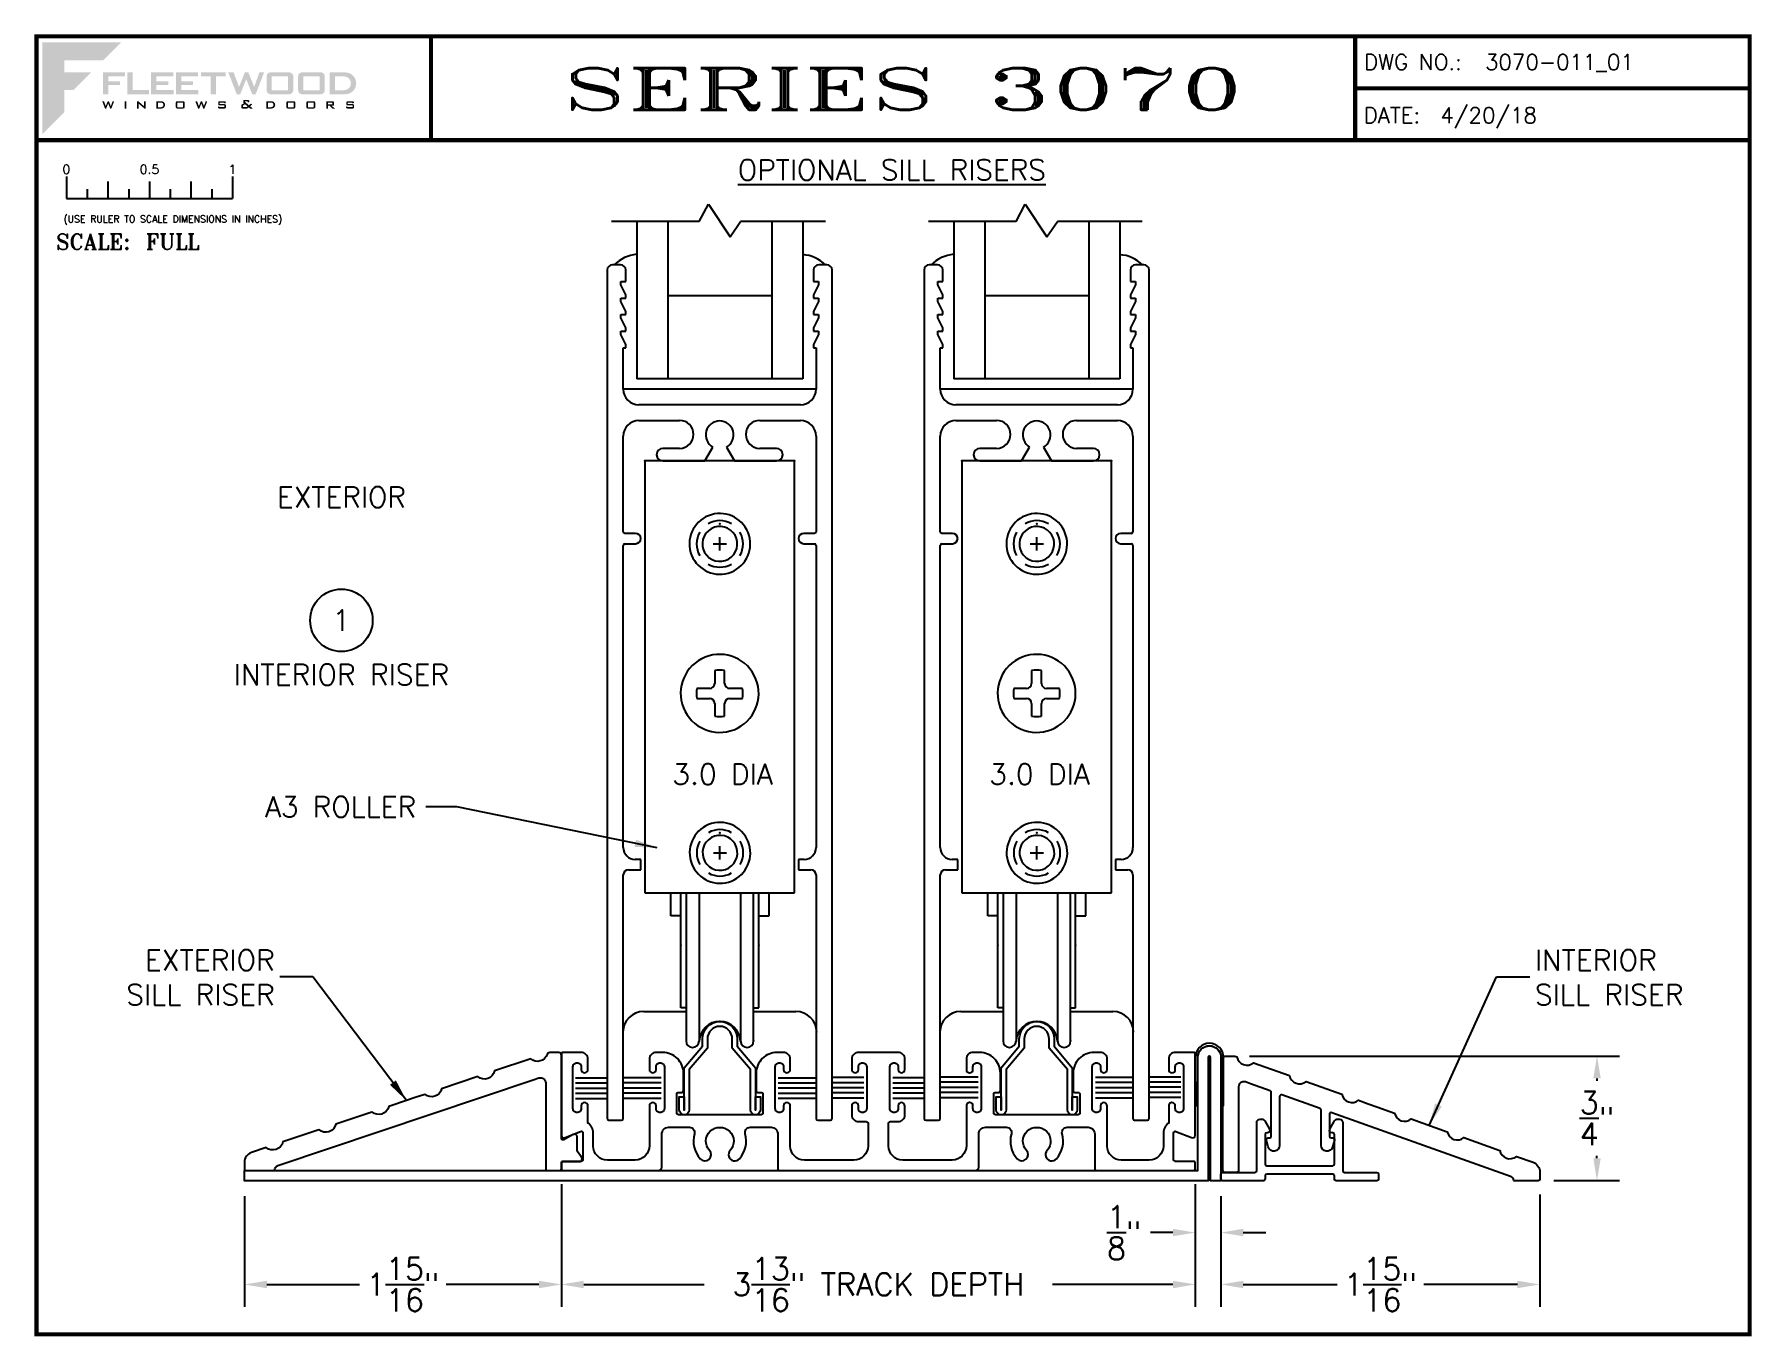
# Paper-space layout 'DETAIL 1' of a CAD drawing. Extents: x 0.1 to 10.5, y 0.1 to 7.9.
# The model-space entities are those that its viewports show. They can reach past a viewport. Long polylines and large blocks are cut down to what shows.
import ezdxf
from ezdxf.enums import TextEntityAlignment as Align

# ---------------------------------------------------------------- set-up
doc = ezdxf.new("R2010")
doc.units = 0
doc.header["$LTSCALE"] = 0.25
doc.header["$MEASUREMENT"] = 0
doc.layers.get('0').update_dxf_attribs({"linetype": 'CONTINUOUS'})
doc.layers.get('DEFPOINTS').update_dxf_attribs({"color": 1, "linetype": 'CONTINUOUS'})
for name, color, linetype in [('DIM', 7, 'CONTINUOUS'), ('FRAME', 1, 'CONTINUOUS'), ('GLASS-VINYL', 7, 'CONTINUOUS'), ('HEM COVER', 4, 'CONTINUOUS'), ('RISER', 7, 'CONTINUOUS'), ('SASH', 5, 'CONTINUOUS'), ('SEAL', 7, 'CONTINUOUS'), ('SILL-PAN', 7, 'CONTINUOUS'), ('TEXT', 7, 'CONTINUOUS'), ('VENT', 5, 'CONTINUOUS')]:
    doc.layers.add(name, color=color, linetype=linetype)
doc.layers.add('VP', color=40, linetype='CONTINUOUS', plot=False)
doc.layers.get('VP').off()
doc.styles.add('ROMANS', font='romans')
doc.styles.add('ROMANT', font='romant')
doc.styles.add('SIMPLEX-094', font='simplex.shx', dxfattribs={"height": 0.094})
doc.styles.get("Standard").update_dxf_attribs({"font": 'simplex.shx'})
doc.dimstyles.new('FULL SCALE', dxfattribs={"dimscale": 0.75, "dimtxt": 0.18, "dimasz": 0.18, "dimexe": 0.18, "dimexo": 0.125, "dimgap": 0.09, "dimtad": 0, "dimtih": 1, "dimtoh": 1, "dimdec": 4, "dimzin": 0, "dimdsep": 46, "dimlunit": 4, "dimtxsty": 'Standard', "dimcen": 0.09, "dimadec": 0, "dimazin": 0, "dimtfac": 1, "dimtdec": 4, "dimtofl": 0, "dimtmove": 0, "dimatfit": 3, "dimfxl": 0, "dimtolj": 1, "dimtzin": 0, "dimarcsym": 0})

# ---------------------------------------------------------------- blocks, each defined once
blk = doc.blocks.new('*D26')
at = {"layer": 'DEFPOINTS', "color": 0}
for p in [(7.367, 1.768), (9.551, 1.768), (9.197, 1.018)]:
    blk.add_point(p, dxfattribs=at)
at = {"layer": 'TEXT', "color": 0, "lineweight": -2}
for p, q in [((7.46, 1.768), (9.686, 1.768)), ((9.551, 1.633), (9.551, 1.618)), ((9.551, 1.153), (9.551, 1.168)), ((9.291, 1.018), (9.686, 1.018))]:
    blk.add_line(p, q, dxfattribs=at)
at = {"layer": 'TEXT', "color": 0}
for points in [[(9.529, 1.633), (9.574, 1.633), (9.551, 1.768)], [(9.529, 1.153), (9.574, 1.153), (9.551, 1.018)]]:
    blk.add_solid(points, dxfattribs=at)
at = {"layer": 'TEXT', "color": 0, "insert": (9.551, 1.393), "char_height": 0.135, "attachment_point": 5}
blk.add_mtext('\\A1;{\\H1x;\\S3/4;}"', dxfattribs=at)
blk = doc.blocks.new('sectball')
blk.add_circle((0, 0), 0.125)
blk.add_attdef('NO', text='', height=0.062).set_placement((0, 0), align=Align.MIDDLE_CENTER)
for tag, p in [('LINE1', (0, -0.2588)), ('LINE2', (0, -0.3864)), ('LINE3', (0, -0.5214))]:
    blk.add_attdef(tag, text='', height=0.078).set_placement(p, align=Align.CENTER)
blk = doc.blocks.new('Fleetwood_Logo_6-10-15')
h = blk.add_hatch(color=154)
h.dxf.hatch_style = 1
h.paths.add_polyline_path([(0.2526, -0.0017), (0.0019, -0.0017), (0.0019, -0.2942), (0.0725, -0.2236), (0.0725, -0.1535), (0.1007, -0.1535), (0.1567, -0.0976), (0.0725, -0.0976), (0.0725, -0.0596), (0.1946, -0.0596)])
h = blk.add_hatch(color=251)
h.dxf.hatch_style = 1
h.paths.add_polyline_path([(0.2487, -0.1256), (0.2112, -0.1256), (0.2112, -0.1102), (0.2647, -0.1102), (0.2647, -0.0976), (0.1946, -0.0976), (0.1946, -0.1667), (0.2112, -0.1667), (0.2112, -0.1377), (0.2487, -0.1377)])
h = blk.add_hatch(color=251)
h.dxf.hatch_style = 1
h.paths.add_polyline_path([(0.2886, -0.0976), (0.272, -0.0976), (0.272, -0.1667), (0.3401, -0.1667), (0.3401, -0.1535), (0.2886, -0.1535)])
h = blk.add_hatch(color=251)
h.dxf.hatch_style = 1
h.paths.add_polyline_path([(0.4175, -0.0976), (0.3474, -0.0976), (0.3474, -0.1667), (0.4185, -0.1667), (0.4185, -0.1534), (0.364, -0.1534), (0.364, -0.1377), (0.4015, -0.1377), (0.4015, -0.1256), (0.364, -0.1256), (0.364, -0.1102), (0.4175, -0.1102)])
h = blk.add_hatch(color=251)
h.dxf.hatch_style = 1
h.paths.add_polyline_path([(0.4965, -0.0976), (0.4264, -0.0976), (0.4264, -0.1667), (0.4975, -0.1667), (0.4975, -0.1534), (0.443, -0.1534), (0.443, -0.1377), (0.4804, -0.1377), (0.4804, -0.1256), (0.443, -0.1256), (0.443, -0.1102), (0.4965, -0.1102)])
h = blk.add_hatch(color=251)
h.dxf.hatch_style = 1
h.paths.add_polyline_path([(0.5842, -0.0976), (0.5054, -0.0976), (0.5054, -0.1102), (0.5365, -0.1102), (0.5365, -0.1667), (0.5531, -0.1667), (0.5531, -0.1102), (0.5842, -0.1102)])
h = blk.add_hatch(color=251)
h.dxf.hatch_style = 1
h.paths.add_polyline_path([(0.6089, -0.0976), (0.5921, -0.0976), (0.6188, -0.1667), (0.63, -0.1667), (0.6489, -0.1192), (0.6679, -0.1667), (0.6789, -0.1667), (0.7056, -0.0976), (0.6908, -0.0976), (0.6742, -0.1433), (0.6558, -0.0976), (0.6446, -0.0976), (0.6261, -0.1433)])
h = blk.add_hatch(color=251)
h.dxf.hatch_style = 1
h.paths.add_polyline_path([(0.7853, -0.0976), (0.726, -0.0976, 0.414214), (0.7133, -0.1102), (0.7133, -0.154, 0.414214), (0.726, -0.1667), (0.7853, -0.1667, 0.414214), (0.798, -0.154), (0.798, -0.1102, 0.414214)])
h.paths.add_polyline_path([(0.7819, -0.1102), (0.7819, -0.154), (0.7294, -0.154), (0.7294, -0.1102)], flags=16)
h = blk.add_hatch(color=251)
h.dxf.hatch_style = 1
h.paths.add_polyline_path([(0.8856, -0.0976), (0.8262, -0.0976, 0.414214), (0.8136, -0.1102), (0.8136, -0.154, 0.414214), (0.8262, -0.1667), (0.8856, -0.1667, 0.414214), (0.8982, -0.154), (0.8982, -0.1102, 0.414214)])
h.paths.add_polyline_path([(0.8822, -0.1102), (0.8822, -0.154), (0.8296, -0.154), (0.8296, -0.1102)], flags=16)
h = blk.add_hatch(color=251)
h.dxf.hatch_style = 1
h.paths.add_polyline_path([(0.9632, -0.0976), (0.914, -0.0976), (0.914, -0.1667), (0.9632, -0.1667, 1)])
h.paths.add_polyline_path([(0.9301, -0.1102), (0.9593, -0.1102, -1), (0.9593, -0.154), (0.9301, -0.154)], flags=16)
h = blk.add_hatch(color=7)
h.dxf.hatch_style = 1
h.paths.add_polyline_path([(0.2301, -0.1891), (0.2251, -0.1891), (0.2196, -0.2043), (0.2134, -0.1891), (0.2097, -0.1891), (0.2035, -0.2043), (0.1978, -0.1891), (0.1922, -0.1891), (0.2011, -0.2121), (0.2048, -0.2121), (0.2112, -0.1963), (0.2175, -0.2121), (0.2212, -0.2121)])
h = blk.add_hatch(color=7)
h.dxf.hatch_style = 1
h.paths.add_polyline_path([(0.2691, -0.1891), (0.2637, -0.1891), (0.2637, -0.2118), (0.2637, -0.2121), (0.2691, -0.2121)])
h = blk.add_hatch(color=7)
h.dxf.hatch_style = 1
h.paths.add_polyline_path([(0.3077, -0.1964), (0.3259, -0.2121), (0.3298, -0.2121), (0.3298, -0.1891), (0.325, -0.1891), (0.325, -0.2047), (0.3067, -0.1891), (0.3029, -0.1891), (0.3029, -0.2121), (0.3077, -0.2121)])
h = blk.add_hatch(color=7)
h.dxf.hatch_style = 1
h.paths.add_polyline_path([(0.3801, -0.1891), (0.3637, -0.1891), (0.3637, -0.2121), (0.3801, -0.2121, 1)])
h.paths.add_polyline_path([(0.3691, -0.2079), (0.3691, -0.1933), (0.3788, -0.1933, -1), (0.3788, -0.2079)], flags=16)
h = blk.add_hatch(color=7)
h.dxf.hatch_style = 1
h.paths.add_polyline_path([(0.4537, -0.2079), (0.4537, -0.1933, 0.414214), (0.4495, -0.1891), (0.4297, -0.1891, 0.414214), (0.4255, -0.1933), (0.4255, -0.2079, 0.414214), (0.4297, -0.2121), (0.4495, -0.2121, 0.414214)])
h.paths.add_polyline_path([(0.4308, -0.2079), (0.4308, -0.1933), (0.4484, -0.1933), (0.4484, -0.2079)], flags=16)
h = blk.add_hatch(color=7)
h.dxf.hatch_style = 1
h.paths.add_polyline_path([(0.5253, -0.1891), (0.5203, -0.1891), (0.5148, -0.2043), (0.5087, -0.1891), (0.5049, -0.1891), (0.4988, -0.2043), (0.493, -0.1891), (0.4874, -0.1891), (0.4963, -0.2121), (0.5001, -0.2121), (0.5064, -0.1963), (0.5127, -0.2121), (0.5164, -0.2121)])
h = blk.add_hatch(color=7)
h.dxf.hatch_style = 1
h.paths.add_polyline_path([(0.5801, -0.1891), (0.5643, -0.1891, 0.414214), (0.56, -0.1933), (0.56, -0.1981, 0.414214), (0.5643, -0.2024), (0.58, -0.2024), (0.58, -0.2078), (0.5637, -0.2078), (0.5637, -0.2052), (0.5591, -0.2062), (0.5591, -0.2078, 0.414214), (0.5634, -0.2121), (0.5805, -0.2121, 0.414214), (0.5848, -0.2078), (0.5848, -0.2024, 0.414214), (0.5805, -0.1982), (0.5648, -0.1982), (0.5648, -0.193), (0.5798, -0.193), (0.5798, -0.1958), (0.5843, -0.1948), (0.5843, -0.1933, 0.414214)])
h = blk.add_hatch(color=7)
h.dxf.hatch_style = 1
h.paths.add_polyline_path([(0.645, -0.1913, -0.222262), (0.6447, -0.1906), (0.6447, -0.1892), (0.6535, -0.1892), (0.6535, -0.193), (0.6587, -0.1918), (0.6587, -0.189, 0.414214), (0.6544, -0.1847), (0.6437, -0.1847, 0.414214), (0.6394, -0.189), (0.6394, -0.1922, 0.222262), (0.6407, -0.1948), (0.6415, -0.1955), (0.6345, -0.1998, 0.260684), (0.6329, -0.2027), (0.6329, -0.2078, 0.414214), (0.6372, -0.2121), (0.6514, -0.2121, 0.17577), (0.6536, -0.2113), (0.657, -0.2085), (0.6614, -0.2121), (0.6699, -0.2121), (0.6613, -0.2049), (0.6676, -0.1997), (0.6637, -0.1964), (0.6574, -0.2017)])
h.paths.add_polyline_path([(0.6532, -0.2052), (0.6509, -0.2072, -0.17577), (0.6502, -0.2074), (0.6382, -0.2074), (0.6382, -0.2033, -0.260684), (0.6387, -0.2025), (0.6451, -0.1985)], flags=16)
h = blk.add_hatch(color=7)
h.dxf.hatch_style = 1
h.paths.add_polyline_path([(0.7294, -0.1891), (0.713, -0.1891), (0.713, -0.2121), (0.7294, -0.2121, 1)])
h.paths.add_polyline_path([(0.7184, -0.2079), (0.7184, -0.1933), (0.7281, -0.1933, -1), (0.7281, -0.2079)], flags=16)
h = blk.add_hatch(color=7)
h.dxf.hatch_style = 1
h.paths.add_polyline_path([(0.8045, -0.2079), (0.8045, -0.1933, 0.414214), (0.8003, -0.1891), (0.7805, -0.1891, 0.414214), (0.7763, -0.1933), (0.7763, -0.2079, 0.414214), (0.7805, -0.2121), (0.8003, -0.2121, 0.414214)])
h.paths.add_polyline_path([(0.7816, -0.2079), (0.7816, -0.1933), (0.7992, -0.1933), (0.7992, -0.2079)], flags=16)
h = blk.add_hatch(color=7)
h.dxf.hatch_style = 1
h.paths.add_polyline_path([(0.8678, -0.2079), (0.8678, -0.1933, 0.414214), (0.8636, -0.1891), (0.8438, -0.1891, 0.414214), (0.8396, -0.1933), (0.8396, -0.2079, 0.414214), (0.8438, -0.2121), (0.8636, -0.2121, 0.414214)])
h.paths.add_polyline_path([(0.8449, -0.2079), (0.8449, -0.1933), (0.8624, -0.1933), (0.8624, -0.2079)], flags=16)
h = blk.add_hatch(color=7)
h.dxf.hatch_style = 1
h.paths.add_polyline_path([(0.9277, -0.1993), (0.9277, -0.1933, 0.414214), (0.9235, -0.1891), (0.9028, -0.1891), (0.9028, -0.2121), (0.9082, -0.2121), (0.9082, -0.2035), (0.9131, -0.2035), (0.9224, -0.2121), (0.9303, -0.2121), (0.9197, -0.2035), (0.9235, -0.2035, 0.414214)])
h.paths.add_polyline_path([(0.9082, -0.1993), (0.9082, -0.1933), (0.9214, -0.1933, -0.414214), (0.9224, -0.1943), (0.9224, -0.1983, -0.414214), (0.9214, -0.1993)], flags=16)
h = blk.add_hatch(color=7)
h.dxf.hatch_style = 1
h.paths.add_polyline_path([(0.9867, -0.1982), (0.971, -0.1982), (0.971, -0.193), (0.9859, -0.193), (0.9859, -0.1958), (0.9905, -0.1948), (0.9905, -0.1933, 0.414214), (0.9863, -0.1891), (0.9705, -0.1891, 0.414214), (0.9662, -0.1933), (0.9662, -0.1981, 0.414214), (0.9705, -0.2024), (0.9862, -0.2024), (0.9862, -0.2078), (0.9699, -0.2078), (0.9699, -0.2052), (0.9653, -0.2062), (0.9653, -0.2078, 0.414214), (0.9696, -0.2121), (0.9867, -0.2121, 0.414214), (0.991, -0.2078), (0.991, -0.2024, 0.414214)])
blk = doc.blocks.new('A-SIZE_L')
for p, q in [((8.095, 7.907), (8.095, 7.282)), ((8.095, 7.594), (10.47, 7.594)), ((0.157, 7.282), (10.47, 7.282))]:
    blk.add_line(p, q)
at = {"const_width": 0.025}
for points in [[(0.157, 7.907), (10.47, 7.907), (10.47, 0.093), (0.157, 0.093), (0.157, 7.907)], [(2.532, 7.907), (2.532, 7.282)], [(8.095, 7.907), (8.095, 7.282)], [(8.095, 7.594), (10.47, 7.594)], [(0.157, 7.282), (10.47, 7.282)]]:
    blk.add_lwpolyline(points, dxfattribs=at)
at = {"xscale": 1.898091133004928, "yscale": 1.898091133004928, "zscale": 1.898091133004928}
blk.add_blockref('Fleetwood_Logo_6-10-15', (0.188, 7.875), dxfattribs=at)
for s, style, p in [('DWG NO.:', 'SIMPLEX-094', (8.149, 7.705)), ('DATE:', 'SIMPLEX-094', (8.148, 7.385)), ('SCALE:', 'ROMANT', (0.276, 6.623))]:
    blk.add_text(s, height=0.094, dxfattribs=dict(style=style)).set_placement(p)
for tag, p, style in [('DWG_NO', (8.878, 7.705), 'SIMPLEX-094'), ('DATE', (8.609, 7.385), 'SIMPLEX-094'), ('SCALE', (0.814, 6.623), 'ROMANT')]:
    blk.add_attdef(tag, p, '', height=0.094, dxfattribs=dict(style=style))
for tag, height, style, width, p, p2 in [('DWG_NO', 0.094, 'SIMPLEX-094', 2.60233, (8.876, 7.704), (10.367, 7.704)), ('PRODUCT', 0.25, 'ROMANT', 2.260212, (3.282, 7.465), (7.345, 7.465))]:
    blk.add_attdef(tag, text='', height=height, dxfattribs=dict(style=style, width=width)).set_placement(p, p2, align=Align.FIT)
blk = doc.blocks.new('Full')
for p, q in [((0.137, -0.219), (0.137, -0.35)), ((0.262, -0.294), (0.262, -0.35)), ((0.387, -0.249), (0.387, -0.35)), ((0.512, -0.294), (0.512, -0.35)), ((0.637, -0.249), (0.637, -0.35)), ((0.762, -0.294), (0.762, -0.35)), ((0.887, -0.249), (0.887, -0.35)), ((1.012, -0.294), (1.012, -0.35)), ((1.137, -0.219), (1.137, -0.35)), ((0.137, -0.35), (1.137, -0.35))]:
    blk.add_line(p, q)
for s, p in [('0', (0.137, -0.219)), ('0.5', (0.637, -0.219)), ('1', (1.137, -0.219))]:
    blk.add_text(s, height=0.055).set_placement(p, align=Align.BOTTOM_CENTER)
at = {"style": 'ROMANS'}
blk.add_text('(USE RULER TO SCALE DIMENSIONS IN INCHES)', height=0.04115, dxfattribs=at).set_placement((0.12, -0.495))
blk = doc.blocks.new('*D83')
at = {"color": 0, "lineweight": -2}
for p, q in [((9.207, 0.934), (9.207, 0.258)), ((7.287, 0.924), (7.287, 0.258)), ((7.422, 0.393), (7.987, 0.393)), ((9.072, 0.393), (8.508, 0.393))]:
    blk.add_line(p, q, dxfattribs=at)
at = {"color": 0}
for points in [[(7.422, 0.415), (7.422, 0.37), (7.287, 0.393)], [(9.072, 0.415), (9.072, 0.37), (9.207, 0.393)]]:
    blk.add_solid(points, dxfattribs=at)
at = {"layer": 'DEFPOINTS', "color": 0}
for p in [(7.287, 1.017), (9.207, 1.028), (7.287, 0.393)]:
    blk.add_point(p, dxfattribs=at)
at = {"color": 0, "insert": (8.247, 0.393), "char_height": 0.135, "attachment_point": 5}
blk.add_mtext('\\A1;1{\\H1x;\\S15/16;}"', dxfattribs=at)
blk = doc.blocks.new('*D84')
at = {"color": 0, "lineweight": -2}
for p, q in [((3.317, 0.996), (3.317, 0.258)), ((7.133, 0.996), (7.133, 0.258)), ((3.452, 0.393), (4.177, 0.393)), ((6.998, 0.393), (6.273, 0.393))]:
    blk.add_line(p, q, dxfattribs=at)
at = {"color": 0}
for points in [[(3.452, 0.415), (3.452, 0.37), (3.317, 0.393)], [(6.998, 0.415), (6.998, 0.37), (7.133, 0.393)]]:
    blk.add_solid(points, dxfattribs=at)
at = {"layer": 'DEFPOINTS', "color": 0}
for p in [(3.317, 1.089), (7.133, 1.089), (3.317, 0.393)]:
    blk.add_point(p, dxfattribs=at)
at = {"color": 0, "insert": (5.225, 0.393), "char_height": 0.135, "attachment_point": 5}
blk.add_mtext('\\A1;3{\\H1x;\\S13/16;}" TRACK DEPTH', dxfattribs=at)
blk = doc.blocks.new('*D85')
at = {"color": 0, "lineweight": -2}
for p, q in [((7.133, 0.996), (7.133, 0.57)), ((7.287, 0.924), (7.287, 0.57)), ((6.998, 0.705), (6.863, 0.705)), ((7.422, 0.705), (7.557, 0.705))]:
    blk.add_line(p, q, dxfattribs=at)
at = {"color": 0}
for points in [[(6.998, 0.728), (6.998, 0.683), (7.133, 0.705)], [(7.422, 0.728), (7.422, 0.683), (7.287, 0.705)]]:
    blk.add_solid(points, dxfattribs=at)
at = {"layer": 'DEFPOINTS', "color": 0}
for p in [(7.133, 1.089), (7.287, 1.017), (7.133, 0.705)]:
    blk.add_point(p, dxfattribs=at)
at = {"color": 0, "insert": (6.705, 0.705), "char_height": 0.135, "attachment_point": 5}
blk.add_mtext('\\A1;{\\H1x;\\S1/8;}"', dxfattribs=at)
blk = doc.blocks.new('*D157')
at = {"color": 0, "lineweight": -2}
for p, q in [((3.317, 0.996), (3.317, 0.258)), ((1.409, 0.924), (1.409, 0.258)), ((1.544, 0.393), (2.102, 0.393)), ((3.182, 0.393), (2.623, 0.393))]:
    blk.add_line(p, q, dxfattribs=at)
at = {"color": 0}
for points in [[(1.544, 0.415), (1.544, 0.37), (1.409, 0.393)], [(3.182, 0.415), (3.182, 0.37), (3.317, 0.393)]]:
    blk.add_solid(points, dxfattribs=at)
at = {"layer": 'DEFPOINTS', "color": 0}
for p in [(3.317, 1.089), (1.409, 1.017), (3.317, 0.393)]:
    blk.add_point(p, dxfattribs=at)
at = {"color": 0, "insert": (2.363, 0.393), "char_height": 0.135, "attachment_point": 5}
blk.add_mtext('\\A1;1{\\H1x;\\S15/16;}"', dxfattribs=at)
blk = doc.blocks.new('MAMMOTH B-RAIL')
at = {"color": 0}
for p, q in [((-0.677, 1.149), (-0.677, -3.96)), ((-0.596, 1.18), (-0.646, 1.18)), ((-0.565, 1.08), (-0.565, 1.149)), ((0.565, 1.149), (0.565, 1.08)), ((0.646, 1.18), (0.596, 1.18)), ((0.677, -3.96), (0.677, 1.149)), ((-0.595, 1.08), (-0.565, 1.08)), ((-0.595, 1.06), (-0.595, 1.08)), ((-0.565, 1), (-0.595, 1.06)), ((0.565, 1.08), (0.595, 1.08)), ((0.595, 1.06), (0.565, 1)), ((0.595, 1.08), (0.595, 1.06)), ((-0.595, 0.98), (-0.565, 0.98)), ((-0.595, 0.96), (-0.595, 0.98)), ((-0.565, 0.9), (-0.595, 0.96)), ((-0.565, 0.98), (-0.565, 1)), ((0.565, 1), (0.565, 0.98)), ((0.565, 0.98), (0.595, 0.98)), ((0.595, 0.96), (0.565, 0.9)), ((0.595, 0.98), (0.595, 0.96)), ((-0.595, 0.88), (-0.565, 0.88)), ((-0.595, 0.86), (-0.595, 0.88)), ((-0.565, 0.8), (-0.595, 0.86)), ((-0.565, 0.88), (-0.565, 0.9)), ((0.565, 0.9), (0.565, 0.88)), ((0.565, 0.88), (0.595, 0.88)), ((0.595, 0.86), (0.565, 0.8)), ((0.595, 0.88), (0.595, 0.86)), ((-0.595, 0.78), (-0.565, 0.78)), ((-0.595, 0.76), (-0.595, 0.78)), ((-0.565, 0.7), (-0.595, 0.76)), ((-0.565, 0.78), (-0.565, 0.8)), ((0.565, 0.8), (0.565, 0.78)), ((0.565, 0.78), (0.595, 0.78)), ((0.595, 0.76), (0.565, 0.7)), ((0.595, 0.78), (0.595, 0.76)), ((-0.58, 0.68), (-0.565, 0.68)), ((-0.58, 0.431), (-0.58, 0.68)), ((-0.565, 0.68), (-0.565, 0.7)), ((0.565, 0.7), (0.565, 0.68)), ((0.565, 0.68), (0.58, 0.68)), ((0.58, 0.68), (0.58, 0.431)), ((0.486, 0.337), (-0.486, 0.337)), ((-0.486, 0.243), (-0.241, 0.243)), ((0.241, 0.243), (0.486, 0.243)), ((-0.58, -0.427), (-0.58, 0.149)), ((0.58, 0.149), (0.58, -0.427)), ((-0.241, 0.075), (-0.342, 0.075)), ((-0.342, 0), (-0.09, 0)), ((-0.09, 0), (-0.042, 0.083)), ((0.042, 0.083), (0.09, 0)), ((0.09, 0), (0.342, 0)), ((0.342, 0.075), (0.241, 0.075)), ((-0.58, -2.328), (-0.58, -0.509)), ((-0.506, -0.437), (-0.57, -0.437)), ((-0.57, -0.499), (-0.506, -0.499)), ((0.57, -0.437), (0.506, -0.437)), ((0.506, -0.499), (0.57, -0.499)), ((0.58, -0.509), (0.58, -2.328)), ((-0.549, -2.462), (-0.475, -2.462)), ((-0.475, -2.4), (-0.508, -2.4)), ((-0.475, -2.462), (-0.475, -2.4)), ((0.475, -2.4), (0.475, -2.462)), ((0.508, -2.4), (0.475, -2.4)), ((0.475, -2.462), (0.549, -2.462)), ((-0.58, -3.96), (-0.58, -2.493)), ((0.58, -2.493), (0.58, -3.96)), ((-0.667, -3.97), (-0.59, -3.97)), ((0.59, -3.97), (0.667, -3.97))]:
    blk.add_line(p, q, dxfattribs=at)
for centre, radius, start, end in [((-0.646, 1.149), 0.031, 90, 180), ((-0.596, 1.149), 0.031, 0, 90), ((0.596, 1.149), 0.031, 90, 180), ((0.646, 1.149), 0.031, 360, 90), ((-0.486, 0.431), 0.094, 180, 270), ((0.486, 0.431), 0.094, 270, 0), ((-0.486, 0.149), 0.094, 90, 180), ((-0.241, 0.159), 0.084, 270, 90), ((0, 0.156), 0.084, 300, 240), ((0.241, 0.159), 0.084, 90, 270), ((0.486, 0.149), 0.094, 0, 90), ((-0.342, 0.037), 0.0375, 90, 270), ((0.342, 0.037), 0.0375, 270, 90), ((-0.57, -0.427), 0.01, 180, 270), ((-0.57, -0.509), 0.01, 90, 180), ((-0.506, -0.468), 0.031, 0, 90), ((-0.506, -0.468), 0.031, 270, 0), ((0.506, -0.468), 0.031, 90, 180), ((0.506, -0.468), 0.031, 180, 270), ((0.57, -0.427), 0.01, 270, 0), ((0.57, -0.509), 0.01, 360, 90), ((-0.508, -2.328), 0.072, 180, 270), ((0.508, -2.328), 0.072, 270, 0), ((-0.549, -2.493), 0.031, 90, 180), ((0.549, -2.493), 0.031, 0, 90), ((-0.667, -3.96), 0.01, 180, 270), ((-0.59, -3.96), 0.01, 270, 360), ((0.59, -3.96), 0.01, 180, 270), ((0.667, -3.96), 0.01, 270, 360)]:
    blk.add_arc(centre, radius, start, end, dxfattribs=at)
blk = doc.blocks.new('3742 2-track Sill')
blk.add_lwpolyline([(3.539, 0.052), (3.441, 0.052), (3.371, 0.052, -0.414214), (3.286, 0.137), (3.286, 0.324), (3.286, 0.378, 0.414214), (3.266, 0.398), (3.265, 0.398, 0.414214), (3.246, 0.379), (3.246, 0.363, -0.414214), (3.221, 0.338), (3.22, 0.338, -0.414214), (3.196, 0.363), (3.196, 0.614, -0.414214), (3.22, 0.638), (3.221, 0.638, -0.414214), (3.246, 0.614), (3.246, 0.598, 0.414214), (3.265, 0.578), (3.266, 0.578, 0.414214), (3.286, 0.598), (3.286, 0.66, 0.414214), (3.246, 0.7), (3.213, 0.7), (3.206, 0.7, 0.414214), (3.081, 0.575), (3.081, 0.47, 0.414214), (3.091, 0.46), (3.111, 0.46, -0.414214), (3.121, 0.45), (3.121, 0.335, -0.414214), (3.111, 0.325), (2.613, 0.325, -0.414214), (2.603, 0.335), (2.603, 0.45, -0.414214), (2.613, 0.46), (2.633, 0.46, 0.414214), (2.643, 0.47), (2.643, 0.575, 0.414214), (2.518, 0.7), (2.501, 0.7), (2.478, 0.7, 0.414214), (2.438, 0.66), (2.438, 0.598, 0.414214), (2.458, 0.578), (2.459, 0.578, 0.414214), (2.478, 0.598), (2.478, 0.614, -0.414214), (2.502, 0.638), (2.503, 0.638, -0.414214), (2.528, 0.614), (2.528, 0.363, -0.414214), (2.503, 0.338), (2.502, 0.338, -0.414214), (2.478, 0.363), (2.478, 0.379, 0.414214), (2.459, 0.398), (2.458, 0.398, 0.414214), (2.438, 0.378), (2.438, 0.324), (2.438, 0.14, -0.406851), (2.353, 0.052), (2.298, 0.052), (2.231, 0.052), (2.055, 0.052, -0.414214), (1.97, 0.137), (1.97, 0.175), (1.97, 0.274, -0.414214), (1.98, 0.284), (2.028, 0.284, 0.414214), (2.068, 0.324), (2.068, 0.378, 0.414214), (2.048, 0.398), (2.047, 0.398, 0.414214), (2.028, 0.379), (2.028, 0.363, -0.414214), (2.003, 0.338), (2.002, 0.338, -0.414214), (1.978, 0.363), (1.978, 0.614, -0.414214), (2.002, 0.638), (2.003, 0.638, -0.414214), (2.028, 0.614), (2.028, 0.598, 0.414214), (2.047, 0.578), (2.048, 0.578, 0.414214), (2.068, 0.598), (2.068, 0.66, 0.414214), (2.028, 0.7), (1.947, 0.7), (1.869, 0.7), (1.788, 0.7, 0.414214), (1.748, 0.66), (1.748, 0.598, 0.414214), (1.768, 0.578), (1.769, 0.578, 0.414214), (1.788, 0.598), (1.788, 0.614, -0.414214), (1.812, 0.638), (1.813, 0.638, -0.414214), (1.838, 0.614), (1.838, 0.363, -0.414214), (1.813, 0.338), (1.812, 0.338, -0.414214), (1.788, 0.363), (1.788, 0.379, 0.414214), (1.769, 0.398), (1.768, 0.398, 0.414214), (1.748, 0.378), (1.748, 0.324, 0.414214), (1.788, 0.284), (1.836, 0.284, -0.414214), (1.846, 0.274), (1.846, 0.175), (1.846, 0.137, -0.414214), (1.761, 0.052), (1.566, 0.052), (1.494, 0.052), (1.463, 0.052, -0.414214), (1.378, 0.137), (1.378, 0.324), (1.378, 0.378, 0.414214), (1.358, 0.398), (1.357, 0.398, 0.414214), (1.338, 0.379), (1.338, 0.363, -0.414214), (1.313, 0.338), (1.312, 0.338, -0.414214), (1.288, 0.363), (1.288, 0.614, -0.414214), (1.312, 0.638), (1.313, 0.638, -0.414214), (1.338, 0.614), (1.338, 0.598, 0.414214), (1.357, 0.578), (1.358, 0.578, 0.414214), (1.378, 0.598), (1.378, 0.66, 0.414214), (1.338, 0.7), (1.305, 0.7), (1.298, 0.7, 0.414214), (1.173, 0.575), (1.173, 0.47, 0.414214), (1.183, 0.46), (1.203, 0.46, -0.414214), (1.213, 0.45), (1.213, 0.335, -0.414214), (1.203, 0.325), (0.705, 0.325, -0.414214), (0.695, 0.335), (0.695, 0.45, -0.414214), (0.705, 0.46), (0.725, 0.46, 0.414214), (0.735, 0.47), (0.735, 0.575, 0.414214), (0.61, 0.7), (0.593, 0.7), (0.57, 0.7, 0.414214), (0.53, 0.66), (0.53, 0.598, 0.414214), (0.55, 0.578), (0.551, 0.578, 0.414214), (0.57, 0.598), (0.57, 0.614, -0.414214), (0.594, 0.638), (0.595, 0.638, -0.414214), (0.62, 0.614), (0.62, 0.363, -0.414214), (0.595, 0.338), (0.594, 0.338, -0.414214), (0.57, 0.363), (0.57, 0.379, 0.414214), (0.551, 0.398), (0.55, 0.398, 0.414214), (0.53, 0.378), (0.53, 0.324), (0.53, 0.14, -0.406851), (0.445, 0.052), (0.369, 0.052), (0.277, 0.052, -0.414214), (0.192, 0.137), (0.192, 0.215, 0.250492), (0.16, 0.275), (0.16, 0.378, 0.414214), (0.14, 0.398), (0.139, 0.398, 0.414214), (0.12, 0.379), (0.12, 0.363, -0.414214), (0.095, 0.338), (0.094, 0.338, -0.414214), (0.07, 0.363), (0.07, 0.614, -0.414214), (0.094, 0.638), (0.095, 0.638, -0.414214), (0.12, 0.614), (0.12, 0.598, 0.414214), (0.139, 0.578), (0.14, 0.578, 0.414214), (0.16, 0.598), (0.16, 0.66, 0.414214), (0.12, 0.7), (0.01, 0.7, 0.414214), (0, 0.69), (0, 0.292), (0, 0.202, 0.528549), (0.022, 0.188), (0.116, 0.225, -0.528549), (0.13, 0.215), (0.13, 0.054, -0.414214), (0.12, 0.044), (0.01, 0.044, 0.414214), (0, 0.034), (0, 0, 0.414214), (0.01, -0.01), (0.365, -0.01), (0.436, -0.01), (0.585, -0.01, 0.414214), (0.605, 0.01), (0.605, 0.21, -0.414214), (0.645, 0.25), (0.695, 0.25), (0.772, 0.25, -0.499657), (0.801, 0.21, 0.259642), (0.836, 0.06, 1), (0.892, 0.11, -2.247229), (1.016, 0.11, 1), (1.072, 0.06, 0.259642), (1.107, 0.21, -0.499657), (1.136, 0.25), (1.204, 0.25), (1.263, 0.25, -0.414214), (1.303, 0.21), (1.303, 0, 0.414214), (1.313, -0.01), (1.467, -0.01), (1.503, -0.01), (2.298, -0.01), (2.344, -0.01), (2.493, -0.01, 0.414214), (2.513, 0.01), (2.513, 0.21, -0.414214), (2.553, 0.25), (2.603, 0.25), (2.68, 0.25, -0.499657), (2.709, 0.21, 0.259642), (2.744, 0.06, 1), (2.8, 0.11, -2.247229), (2.924, 0.11, 1), (2.98, 0.06, 0.259642), (3.015, 0.21, -0.499657), (3.044, 0.25), (3.112, 0.25), (3.171, 0.25, -0.414214), (3.211, 0.21), (3.211, 0, 0.414214), (3.221, -0.01), (3.375, -0.01), (3.471, -0.01), (3.806, -0.01, 0.414214), (3.816, 0), (3.816, 0.034, 0.414214), (3.806, 0.044), (3.696, 0.044, -0.414214), (3.686, 0.054), (3.686, 0.215, -0.528549), (3.7, 0.225), (3.794, 0.188, 0.528549), (3.816, 0.202), (3.816, 0.292), (3.816, 0.69, 0.414214), (3.806, 0.7), (3.696, 0.7, 0.414214), (3.656, 0.66), (3.656, 0.598, 0.414214), (3.675, 0.578), (3.676, 0.578, 0.414214), (3.696, 0.598), (3.696, 0.614, -0.414214), (3.72, 0.638), (3.721, 0.638, -0.414214), (3.746, 0.614), (3.746, 0.363, -0.414214), (3.721, 0.338), (3.72, 0.338, -0.414214), (3.696, 0.363), (3.696, 0.379, 0.414214), (3.676, 0.398), (3.676, 0.398, 0.414214), (3.656, 0.378), (3.656, 0.275, 0.250492), (3.624, 0.215), (3.624, 0.137, -0.414214)], format="xyb", close=True)
blk = doc.blocks.new('FW1020 STD SILL')
blk.add_lwpolyline([(0.075, 0.457, 1), (-0.075, 0.457), (-0.075, 0.402), (-0.184, 0.272), (-0.184, 0.03, -1), (-0.244, 0.03), (-0.244, 0.109), (-0.214, 0.109), (-0.214, 0.027), (-0.214, 0.283), (-0.105, 0.413), (-0.105, 0.457, -1), (0.105, 0.457), (0.105, 0.413), (0.214, 0.283), (0.214, 0.027), (0.214, 0.109), (0.244, 0.109), (0.244, 0.03, -1), (0.184, 0.03), (0.184, 0.272), (0.075, 0.402)], format="xyb", close=True)
blk = doc.blocks.new('Roller Assy 3p0 Dia - Side(EX)')
at = {"color": 7}
for p, q in [((-0.45, 0), (-0.45, -2.6)), ((0.45, 0), (-0.45, 0)), ((0.45, -2.6), (0.45, 0)), ((-0.03, -1.263), (-0.03, -1.34)), ((0.03, -1.34), (0.03, -1.263)), ((-0.06, -1.37), (-0.137, -1.37)), ((-0.137, -1.43), (-0.06, -1.43)), ((0.137, -1.37), (0.06, -1.37)), ((0.06, -1.43), (0.137, -1.43)), ((-0.03, -1.46), (-0.03, -1.537)), ((0.03, -1.537), (0.03, -1.46)), ((-0.45, -2.6), (0.45, -2.6)), ((-0.293, -2.74), (-0.293, -2.6)), ((0.297, -2.74), (0.297, -2.6)), ((-0.231, -2.74), (-0.293, -2.74)), ((0.235, -2.74), (0.297, -2.74))]:
    blk.add_line(p, q, dxfattribs=at)
at = {"linetype": 'Continuous'}
for p, q in [((-0.039, -0.5), (0.041, -0.5)), ((0.001, -0.54), (0.001, -0.46)), ((-0.038, -2.36), (0.042, -2.36)), ((0.002, -2.4), (0.002, -2.32))]:
    blk.add_line(p, q, dxfattribs=at)
for p, q in [((-0.233, -3.294), (-0.233, -2.6)), ((-0.202, -2.6), (-0.202, -3.492)), ((-0.124, -2.6), (-0.124, -3.494)), ((0.126, -2.6), (0.126, -3.494)), ((0.204, -3.492), (0.204, -2.6)), ((0.235, -3.294), (0.235, -2.6)), ((-0.202, -3.294), (-0.233, -3.294)), ((0.204, -3.294), (0.235, -3.294))]:
    blk.add_line(p, q)
at = {"color": 7}
for centre, radius, start, end in [((0.001, -0.5), 0.183, 106.169, 106.1378), ((0.001, -0.5), 0.105, 131.0231, 130.9828), ((0, -1.4), 0.235, 117.4668, 117.4309), ((-0.06, -1.34), 0.03, 270, 0), ((0, -1.4), 0.14, 77.6505, 102.3495), ((0.06, -1.34), 0.03, 180, 270), ((0, -1.4), 0.14, 167.6505, 192.3495), ((-0.06, -1.46), 0.03, 0, 90), ((0.06, -1.46), 0.03, 90, 180), ((0, -1.4), 0.14, 347.6505, 12.3495), ((0, -1.4), 0.14, 257.6505, 282.3495), ((0.002, -2.36), 0.183, 106.169, 106.1378), ((0.002, -2.36), 0.105, 131.0231, 130.9828)]:
    blk.add_arc(centre, radius, start, end, dxfattribs=at)
at = {"color": 7, "linetype": 'Continuous'}
for centre, start, end in [((0.001, -0.5), 60, 120), ((0.001, -0.5), 150, 210), ((0.001, -0.5), 330, 30), ((0.001, -0.5), 240, 300), ((0.002, -2.36), 60, 120), ((0.002, -2.36), 150, 210), ((0.002, -2.36), 330, 30), ((0.002, -2.36), 240, 300)]:
    blk.add_arc(centre, 0.14, start, end, dxfattribs=at)
for centre, radius, start, end in [((0.001, -3.5), 0.125, 2.8293, 177.1707), ((-0.163, -3.492), 0.0391, 180, 357.1707), ((0.165, -3.492), 0.0391, 182.8293, 0)]:
    blk.add_arc(centre, radius, start, end)
at = {"color": 7, "linetype": 'ByBlock'}
for p in [(-0.45, 0), (0.45, 0), (0.001, -0.38), (0.002, -2.24)]:
    blk.add_point(p, dxfattribs=at)
at = {"color": 0, "linetype": 'ByBlock'}
for p in [(-0.45, 0), (-0.45, 0), (0.45, 0), (0.45, 0), (-0.233, -2.915), (0.235, -2.915), (0.001, -3.375), (-0.124, -3.494), (0.204, -3.492)]:
    blk.add_point(p, dxfattribs=at)
blk.add_text('3.0 DIA', height=0.125).set_placement((0.017, -1.949), align=Align.CENTER)
blk = doc.blocks.new('3752 RISER')
at = {"color": 1}
blk.add_lwpolyline([(0.122, -0.364), (0.095, -0.328), (0.095, -0.241, 0.57735), (0.071, -0.227), (0.015, -0.259, -0.57735), (0, -0.25), (0, 0.25, 0.414214), (-0.016, 0.266), (-0.07, 0.266, 0.321849), (-0.085, 0.255, -0.530341), (-0.184, 0.228), (-0.402, 0.155, -0.564933), (-0.503, 0.121), (-0.721, 0.048, -0.564933), (-0.821, 0.014), (-0.88, -0.005), (-0.933, -0.023), (-1.039, -0.059, -0.564933), (-1.14, -0.092), (-1.358, -0.165, -0.564933), (-1.459, -0.199), (-1.676, -0.272, -0.564933), (-1.777, -0.306), (-1.866, -0.336, 0.322343), (-1.908, -0.394), (-1.908, -0.444), (-1.727, -0.444, -0.324941), (-1.706, -0.414), (-0.17, 0.101), (-0.135, 0.113, -0.512467), (-0.094, 0.083), (-0.094, -0.386), (-0.094, -0.434, 0.414214), (-0.084, -0.444), (-0.01, -0.444, 0.414214), (0, -0.434), (0, -0.4, -0.414214), (0.01, -0.39), (0.109, -0.39, 0.614986)], format="xyb", close=True, dxfattribs=at)

msp = doc.modelspace()

# ---------------------------------------------------------------- linework, layer by layer
at = {"layer": 'FRAME'}
for points in [[(-0.9067, 10.96073), (-1.0527, 10.96073, 0.28998259), (-1.07315, 10.98685), (-2.14984, 11.36999, 0.51828607), (-2.1632, 11.36057), (-2.1632, 11.22803, 0.41421356), (-2.1532, 11.21803), (-2.14286, 11.21803, -0.49314543), (-2.1332, 11.20544), (-2.14439, 11.16367, -0.87697646), (-2.2132, 11.17273), (-2.2132, 11.38548, 0.31727482), (-2.21984, 11.3949), (-2.44984, 11.47675, 0.51828607), (-2.4632, 11.46733), (-2.4632, 11.17273, -0.87697646), (-2.532, 11.16367), (-2.5432, 11.20544, -0.49314543), (-2.53354, 11.21803), (-2.5232, 11.21803, 0.41421356), (-2.5132, 11.22803), (-2.5132, 11.49224, 0.31727482), (-2.51984, 11.50166), (-2.63767, 11.54359), (-2.6693, 11.55485, 0.51828607), (-2.7107, 11.52564), (-2.7107, 11.10856), (-2.7107, 11.02073, -0.41421356), (-2.7207, 11.01073), (-2.7947, 11.01073, -0.41421356), (-2.8047, 11.02073), (-2.8047, 11.67971), (-2.8047, 11.69473, -0.41421356), (-2.7887, 11.71073), (-2.73729, 11.71073, -0.08567887), (-2.73193, 11.70981), (-2.72095, 11.7059, 0.56493268), (-2.62089, 11.6703), (-2.4044, 11.59326, 0.56493268), (-2.30433, 11.55765), (-2.08784, 11.48061, 0.56493268), (-1.98778, 11.445), (-1.92964, 11.42431), (-1.87736, 11.40571), (-1.77129, 11.36796, 0.56493268), (-1.67123, 11.33235), (-1.45473, 11.25531, 0.56493268), (-1.35467, 11.21971), (-1.13818, 11.14267, 0.56493268), (-1.03812, 11.10706), (-0.93791, 11.0714, -0.31727482), (-0.8967, 11.01299), (-0.8967, 10.97073, -0.41421356)], [(-2.13311, 11.06073), (-2.13311, 11.23873, 0.41421356), (-2.14311, 11.24873), (-2.1479, 11.24873, -0.57735027), (-2.16089, 11.27123), (-2.13207, 11.32114, -0.26794919), (-2.11475, 11.33114), (-2.10311, 11.33114, -0.41421356), (-2.08311, 11.31114), (-2.08311, 11.02073, 0.41421356), (-2.07311, 11.01073), (-1.87811, 11.01073, -0.41421356), (-1.86811, 11.00073), (-1.86811, 10.97073, -0.41421356), (-1.87811, 10.96073), (-2.12311, 10.96073, -0.41421356), (-2.13311, 10.97073), (-2.13311, 10.99073, 0.41421356), (-2.14311, 11.00073), (-2.54111, 11.00073, 0.41421356), (-2.55111, 10.99073), (-2.55111, 10.97073, -0.41421356), (-2.56111, 10.96073), (-2.80661, 10.96073, -0.41421356), (-2.81661, 10.97073), (-2.81661, 11.00073, -0.41421356), (-2.80661, 11.01073), (-2.61111, 11.01073, 0.41421356), (-2.60111, 11.02073), (-2.60111, 11.31114, -0.41421356), (-2.58111, 11.33114), (-2.56946, 11.33114, -0.26794919), (-2.55214, 11.32114), (-2.52333, 11.27123, -0.57735027), (-2.53632, 11.24873), (-2.54111, 11.24873, 0.41421356), (-2.55111, 11.23873), (-2.55111, 11.06073, 0.41421356), (-2.54111, 11.05073), (-2.14311, 11.05073, 0.41421356)]]:
    msp.add_lwpolyline(points, format="xyb", close=True, dxfattribs=at)
at = {"layer": 'GLASS-VINYL'}
for p, q in [((-5.95821, 16.73509), (-5.90239, 16.83936)), ((-5.90239, 16.83936), (-5.77188, 16.64283)), ((-4.05021, 16.73509), (-3.99439, 16.83936)), ((-3.99439, 16.83936), (-3.86388, 16.64283)), ((-5.95821, 16.73509), (-6.48472, 16.73509)), ((-6.33324, 16.73509), (-6.33324, 15.78845)), ((-6.14574, 16.73509), (-6.14574, 15.78845)), ((-5.77188, 16.64283), (-5.70821, 16.73509)), ((-5.19786, 16.73509), (-5.70821, 16.73509)), ((-5.52074, 16.73509), (-5.52074, 15.78845)), ((-5.33324, 16.73509), (-5.33324, 15.78845)), ((-4.05021, 16.73509), (-4.57672, 16.73509)), ((-4.42524, 16.73509), (-4.42524, 15.78845)), ((-4.23774, 16.73509), (-4.23774, 15.78845)), ((-3.86388, 16.64283), (-3.80021, 16.73509)), ((-3.28986, 16.73509), (-3.80021, 16.73509)), ((-3.61274, 16.73509), (-3.61274, 15.78845)), ((-3.42524, 16.73509), (-3.42524, 15.78845)), ((-5.52074, 16.28862), (-6.14574, 16.28862)), ((-3.61274, 16.28862), (-4.23774, 16.28862)), ((-5.25321, 15.72605), (-6.4132, 15.72605)), ((-5.33324, 15.78845), (-6.33324, 15.78845)), ((-3.34521, 15.72605), (-4.5052, 15.72605)), ((-3.42524, 15.78845), (-4.42524, 15.78845))]:
    msp.add_line(p, q, dxfattribs=at)
for centre, start, end in [((-6.31489, 16.32009), 94.817743, 135.064373), ((-5.34955, 16.31799), 45.747358, 85.719245), ((-4.40689, 16.32009), 94.817743, 135.064373), ((-3.44155, 16.31799), 45.747358, 85.719245)]:
    msp.add_arc(centre, 0.2185, start, end, dxfattribs=at)
at = {"layer": 'HEM COVER'}
msp.add_lwpolyline([(-2.97111, 11.703), (-2.97061, 11.413), (-2.95561, 11.413), (-2.95611, 11.703, -1), (-2.81611, 11.703), (-2.81661, 11.413), (-2.80161, 11.413), (-2.80111, 11.703, 1)], format="xyb", close=True, dxfattribs=at)
at = {"layer": 'SASH'}
for p, q in [((-6.29121, 11.97932), (-6.03621, 11.97932)), ((-5.63021, 11.97932), (-5.37521, 11.97932)), ((-4.38321, 11.97932), (-4.12821, 11.97932)), ((-3.72221, 11.97932), (-3.46721, 11.97932))]:
    msp.add_line(p, q, dxfattribs=at)
for centre, start, end in [((-6.29121, 11.85432), 90, 180), ((-5.37521, 11.85432), 0, 90), ((-4.38321, 11.85432), 90, 180), ((-3.46721, 11.85432), 0, 90)]:
    msp.add_arc(centre, 0.125, start, end, dxfattribs=at)
at = {"layer": 'SEAL'}
for p, q in [((-6.70267, 11.58021), (-6.51292, 11.58021)), ((-6.18535, 11.58021), (-6.41621, 11.58021)), ((-5.48106, 11.58083), (-5.25021, 11.58083)), ((-4.96647, 11.58178), (-5.15621, 11.58178)), ((-4.79195, 11.58178), (-4.60221, 11.58178)), ((-4.2786, 11.58396), (-4.50821, 11.58396)), ((-3.57171, 11.58396), (-3.34221, 11.58396)), ((-3.05847, 11.58491), (-3.24821, 11.58491)), ((-6.70267, 11.54921), (-6.51292, 11.54921)), ((-6.70267, 11.51821), (-6.51292, 11.51821)), ((-6.70267, 11.48721), (-6.51292, 11.48721)), ((-6.18535, 11.54921), (-6.41621, 11.54921)), ((-6.18535, 11.51821), (-6.41621, 11.51821)), ((-6.18535, 11.48721), (-6.41621, 11.48721)), ((-5.48106, 11.54983), (-5.25021, 11.54983)), ((-5.48106, 11.51883), (-5.25021, 11.51883)), ((-5.48106, 11.48783), (-5.25021, 11.48783)), ((-4.96647, 11.55078), (-5.15621, 11.55078)), ((-4.96647, 11.51978), (-5.15621, 11.51978)), ((-4.96647, 11.48878), (-5.15621, 11.48878)), ((-4.79195, 11.55078), (-4.60221, 11.55078)), ((-4.79195, 11.51978), (-4.60221, 11.51978)), ((-4.79195, 11.48878), (-4.60221, 11.48878)), ((-4.2786, 11.55296), (-4.50821, 11.55296)), ((-4.2786, 11.52196), (-4.50821, 11.52196)), ((-4.2786, 11.49096), (-4.50821, 11.49096)), ((-3.57171, 11.55296), (-3.34221, 11.55296)), ((-3.57171, 11.52196), (-3.34221, 11.52196)), ((-3.57171, 11.49096), (-3.34221, 11.49096)), ((-3.05847, 11.55391), (-3.24821, 11.55391)), ((-3.05847, 11.52291), (-3.24821, 11.52291)), ((-3.05847, 11.49191), (-3.24821, 11.49191)), ((-6.70267, 11.45621), (-6.51292, 11.45621)), ((-6.18535, 11.45621), (-6.41621, 11.45621)), ((-5.48106, 11.45683), (-5.25021, 11.45683)), ((-4.96647, 11.45778), (-5.15621, 11.45778)), ((-4.79195, 11.45778), (-4.60221, 11.45778)), ((-4.2786, 11.45996), (-4.50821, 11.45996)), ((-3.57171, 11.45996), (-3.34221, 11.45996)), ((-3.05847, 11.46091), (-3.24821, 11.46091))]:
    msp.add_line(p, q, dxfattribs=at)
at = {"layer": 'SILL-PAN'}
msp.add_lwpolyline([(-8.69521, 11.0225), (-2.95561, 11.0225), (-2.95561, 11.703, -1), (-2.81661, 11.703), (-2.81661, 10.9605), (-2.87861, 10.9605), (-2.87861, 11.703, 1), (-2.89361, 11.703), (-2.89361, 10.9605), (-8.69521, 10.9605)], format="xyb", close=True, dxfattribs=at)

# ---------------------------------------------------------------- block references
for name, p in [('Roller Assy 3p0 Dia - Side(EX)', (-5.83417, 15.2945)), ('Roller Assy 3p0 Dia - Side(EX)', (-3.92617, 15.2945)), ('FW1020 STD SILL', (-5.83321, 11.3575)), ('FW1020 STD SILL', (-3.92521, 11.3575))]:
    msp.add_blockref(name, p)
at = {"layer": 'FRAME'}
msp.add_blockref('3742 2-track Sill', (-6.78721, 11.0325), dxfattribs=at)
at = {"layer": 'RISER'}
msp.add_blockref('3752 RISER', (-6.78721, 11.46616), dxfattribs=at)
at = {"layer": 'VENT'}
for p in [(-5.83417, 15.2945), (-3.92617, 15.2945)]:
    msp.add_blockref('MAMMOTH B-RAIL', p, dxfattribs=at)

psp = doc.layouts.new('DETAIL 1')

# ---------------------------------------------------------------- block references
at = {"layer": 'DIM'}
ref = psp.add_blockref('A-SIZE_L', (0, 0), dxfattribs=at)
ref.add_attrib('DATE', '4/20/18', (8.60916, 7.38469), dxfattribs={"layer": '0', "height": 0.094, "style": 'SIMPLEX-094'})
ref.add_attrib('SCALE', 'FULL', (0.81442, 6.62314), dxfattribs={"layer": '0', "height": 0.094, "style": 'ROMANT'})
ref.add_attrib('PRODUCT', 'SERIES 3070', dxfattribs={"layer": '0', "height": 0.25, "style": 'ROMANT', "width": 1.609456}).set_placement((3.32575, 7.46527), (7.42603, 7.46527), align=Align.FIT)
ref.add_attrib('DWG_NO', '3070-011_01', (8.87809, 7.70479), dxfattribs={"layer": '0', "height": 0.094, "style": 'SIMPLEX-094'})
psp.add_blockref('Full', (0.20017, 7.2815), dxfattribs=at)
at = {"layer": 'TEXT'}
ref = psp.add_blockref('sectball', (1.99283, 4.39097), dxfattribs=dict(at, xscale=1.503999999999998, yscale=1.503999999999998, zscale=1.503999999999998))
ref.add_attrib('NO', '1', dxfattribs={"layer": '0', "height": 0.125}).set_placement((1.99283, 4.39097), align=Align.MIDDLE_CENTER)
ref.add_attrib('LINE1', 'INTERIOR RISER', dxfattribs={"layer": '0', "height": 0.125}).set_placement((1.99283, 4.00169), align=Align.CENTER)

# ---------------------------------------------------------------- texts
for s, insert, char_height, width, attachment_point in [('{\\LOPTIONAL SILL RISERS}', (5.30618, 7.10249), 0.124, 2.2957, 5), ('EXTERIOR', (1.99283, 5.13299), 0.124, 1.1528, 5), ('A3 ROLLER', (2.44205, 3.26793), 0.124, 2.3925132, 6), ('EXTERIOR\\PSILL RISER', (1.5913, 2.24112), 0.125, 1.3045, 6), ('INTERIOR\\PSILL RISER', (9.17711, 2.24112), 0.125, 1.3045, 4)]:
    psp.add_mtext(s, dxfattribs=dict(at, insert=insert, char_height=char_height, width=width, attachment_point=attachment_point))

# ---------------------------------------------------------------- dimensions: what is measured, and where the dimension line sits
dim = psp.add_linear_dim(base=(3.31677, 0.39259), p1=(1.40887, 1.01735), p2=(3.31677, 1.08935), angle=180, dimstyle='FULL SCALE')
dim.commit()
dim.dimension.update_dxf_attribs({"geometry": '*D157', "text_midpoint": (2.36282, 0.39259)})
dim = psp.add_linear_dim(base=(3.31677, 0.39259), p1=(7.13277, 1.08935), p2=(3.31677, 1.08935), text='<> TRACK DEPTH', dimstyle='FULL SCALE')
dim.commit()
dim.dimension.update_dxf_attribs({"geometry": '*D84', "text_midpoint": (5.22477, 0.39259)})
for base, p1, p2, picture, middle in [((7.13277, 0.70509), (7.28737, 1.01735), (7.13277, 1.08935), '*D85', (6.70527, 0.70509)), ((7.28737, 0.39259), (9.20728, 1.02759), (7.28737, 1.01735), '*D83', (8.24732, 0.39259))]:
    dim = psp.add_linear_dim(base=base, p1=p1, p2=p2, dimstyle='FULL SCALE')
    dim.commit()
    dim.dimension.update_dxf_attribs({"geometry": picture, "text_midpoint": middle})
dim = psp.add_linear_dim(base=(9.55132, 1.76759), p1=(9.19728, 1.01759), p2=(7.36668, 1.76759), angle=90, dimstyle='FULL SCALE', dxfattribs=at)
dim.commit()
dim.dimension.update_dxf_attribs({"geometry": '*D26', "text_midpoint": (9.55132, 1.39259), "dimtype": 160})

# ---------------------------------------------------------------- leaders
for points in [[(3.89414, 3.02183), (2.68685, 3.26793), (2.50048, 3.26793)], [(2.38436, 1.50019), (1.82149, 2.24497), (1.62223, 2.24497)], [(8.54099, 1.35069), (8.94692, 2.24497), (9.14618, 2.24497)]]:
    psp.add_leader(points, dimstyle='FULL SCALE', dxfattribs=at)

# ---------------------------------------------------------------- viewports
at = {"layer": 'VP'}
psp.add_viewport(center=(5.31243, 3.95819), size=(8.34903, 6.0309468), view_center_point=(-4.79154, 13.90133), view_height=6.0309468, dxfattribs=at)

doc.saveas('drawing.dxf')
